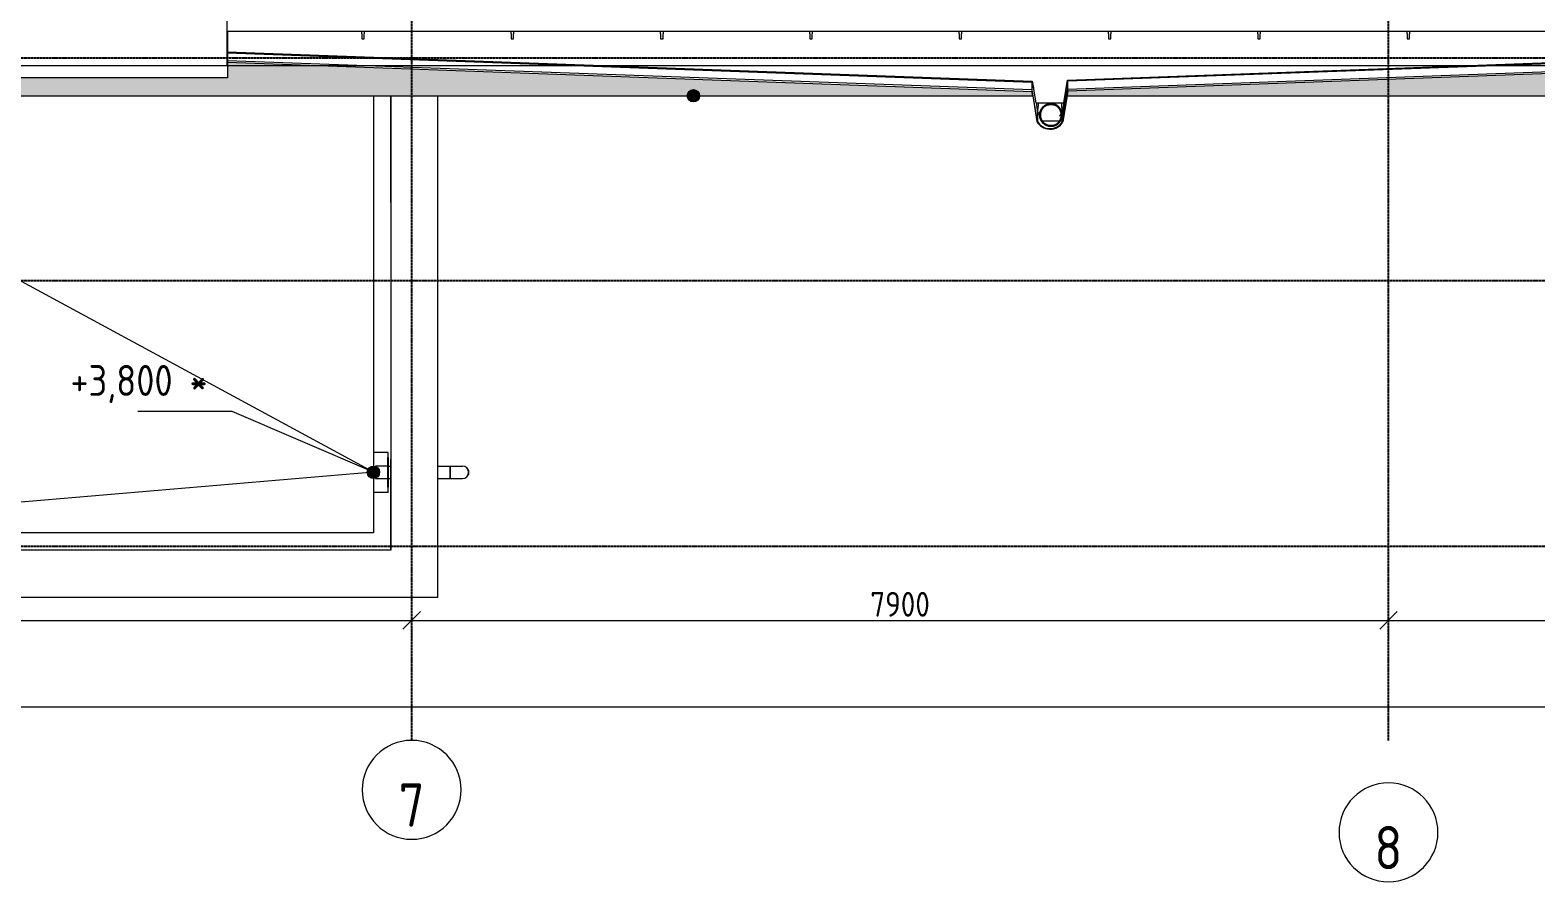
# Model space of a CAD drawing. Header units: millimetres. Extents: x -129048 to 476301, y -5853 to 215316.
# Drawn here: x 446382 to 458560, y -4873 to 2015 of the extents above; entities that cross this region are included whole.
import ezdxf

# ---------------------------------------------------------------- set-up
doc = ezdxf.new("R2010")
doc.units = ezdxf.units.MM
doc.linetypes.add('ADSK_Линия сетки', pattern=[25, 20, -2.5, 0, -2.5])
doc.linetypes.add('ADSK_Штриховая_ш3 п1_5', pattern=[4.5, 3, -1.5])
for name, color, linetype, lineweight in [('0_АР', 8, 'Continuous', 20), ('Антураж', 7, 'Continuous', 18), ('Оборудование', 251, 'Continuous', 18), ('Ограждение', 251, 'Continuous', 18), ('Оси', 7, 'Continuous', 9)]:
    doc.layers.add(name, color=color, linetype=linetype, lineweight=lineweight)
doc.layers.add('Обобщенные модели', color=5, linetype='Continuous', lineweight=18, true_color=0x0000ff)
doc.styles.add('GOST Common', font='GOST Common_0.ttf', dxfattribs={"width": 0.9, "height": 350})
doc.styles.add('GOST Common_1', font='GOST Common_0.ttf', dxfattribs={"width": 0.9, "height": 200})
doc.dimstyles.new('ADSK_Основной_2_5_мм', dxfattribs={"dimscale": 304.8, "dimtxt": 251.428749, "dimasz": 0.463911, "dimexe": 0.492126, "dimexo": 0.492126, "dimgap": 0.098425, "dimtad": 1, "dimdec": 1, "dimrnd": 0.1, "dimdsep": 46, "dimtxsty": 'GOST Common_1', "dimblk1": 'OBLIQUE', "dimblk2": 'OBLIQUE', "dimsah": 1, "dimcen": 0.09, "dimdle": 0.492126, "dimazin": 2, "dimtfac": 1, "dimtdec": 4, "dimtix": 1, "dimtmove": 0, "dimatfit": 3, "dimfxl": 1, "dimtvp": 1, "dimtfill": 1, "dimtolj": 1, "dimtzin": 0, "dimlwd": 20, "dimlwe": 20, "dimarcsym": 2})

# ---------------------------------------------------------------- blocks, each defined once
blk = doc.blocks.new('Антураж 6 - Антураж 6-925259-План кровли АР копия 1')
at = {"layer": 'Антураж', "true_color": 0xfbfbf4}
blk.add_hatch(color=7, dxfattribs=at).paths.add_polyline_path([(21590, 1633), (22568, 1633), (22556, 1672), (22550, 1733), (19380, 1733), (19380, 1633), (20144, 1633)])
at = {"layer": 'Антураж'}
for p, q in [((19380, 1733), (22550, 1733)), ((23217, 1733), (23217, 1633)), ((25409, 1733), (25409, 1633)), ((25479, 1733), (25479, 1633)), ((26115, 1733), (29060, 1733)), ((23164, 1637), (23164, 1633)), ((25498, 1649), (25498, 1633))]:
    blk.add_line(p, q, dxfattribs=at)
blk = doc.blocks.new('Ограждение - 20 доп поручень 300-1864261-План кровли АР копия 1')
at = {"layer": 'Ограждение'}
for p, q in [((-60, 10), (-40, 10)), ((-60, 10), (-60, -10)), ((0, 10), (-40, 10)), ((0, -10), (0, 10)), ((-40, -10), (-60, -10)), ((-40, -10), (0, -10))]:
    blk.add_line(p, q, dxfattribs=at)
blk = doc.blocks.new('Ограждение - Ограждение-1863905-План кровли АР копия 1')
at = {"rotation": 269.9999999999994}
for p in [(30156, 1949), (31364, 1949), (32572, 1949), (33779, 1949), (34987, 1949), (36194, 1949), (37402, 1949), (38610, 1949)]:
    blk.add_blockref('Ограждение - 20 доп поручень 300-1864261-План кровли АР копия 1', p, dxfattribs=at)
blk = doc.blocks.new('Тип верхнего поручня - Верхний поручень_Внутренний_-1864227-План кровли АР копия 1')
at = {"layer": 'Ограждение'}
blk.add_line((41415, 2009), (29053, 2009), dxfattribs=at)
blk = doc.blocks.new('Тип верхнего поручня - Верхний поручень_Внутренний_-V18-План кровли АР копия 1')
at = {"layer": 'Ограждение'}
blk.add_line((41415, 2009), (29053, 2009), dxfattribs=at)
blk = doc.blocks.new('_ Колено трубы 135 - _ Колено трубы 135-2851613-План кровли АР копия 1')
at = {"layer": 'Обобщенные модели'}
for radius, start, end in [(43.4, 0, 48.0316), (43.4, 311.9684, 360), (41.1, 0, 15), (41.1, 345, 360)]:
    blk.add_arc((0, 0), radius, start, end, dxfattribs=at)
blk = doc.blocks.new('TN_ПВХ воронка парапетная - ПВХ воронка парапетная 100х100 длиной 650мм с отводом и листоуловителем-2045235-План кровли АР копия 1')
at = {"layer": 'Оборудование'}
for p, q in [((-160, 120), (-160, 3)), ((-160, 3), (-160, 0)), ((-160, 0), (-160, 3)), ((-160, 3), (-159, 3)), ((-120, 3), (-160, 3)), ((-159, 0), (-160, 0)), ((-160, 0), (-120, 0)), ((-120, 3), (120, 3)), ((120, 0), (-120, 0)), ((50, 103), (-50, 103)), ((-50, 103), (-50, 3)), ((-50, 3), (50, 3)), ((-50, 0), (-50, -20)), ((50, 3), (50, 103)), ((50, 0), (50, -20)), ((160, 3), (120, 3)), ((120, 0), (160, 0)), ((159, 3), (160, 3)), ((160, 0), (159, 0)), ((160, 3), (160, 120)), ((160, 0), (160, 3)), ((160, 3), (160, 0)), ((-50, -400), (-50, -500)), ((50, -400), (50, -500)), ((-50, -500), (50, -500)), ((-50, -500), (-50, -600)), ((50, -500), (-50, -500)), ((50, -500), (50, -600))]:
    blk.add_line(p, q, dxfattribs=at)
blk.add_arc((0, -600), 50, 180, 360, dxfattribs=at)
blk = doc.blocks.new('Водосток - Тип 1 _карниз больше 490мм_-5162063-План кровли АР копия 1')
at = {"layer": 'Обобщенные модели'}
for p, q in [((19, 335), (21, 335)), ((54, 335), (125, 335)), ((125, 335), (196, 335))]:
    blk.add_line(p, q, dxfattribs=at)
blk.add_open_spline([(21, 335), (20, 335), (19, 335), (19, 335)], degree=3, dxfattribs=at)
for points, knots in [([(27, 187), (28, 188), (29, 189), (31, 192), (32, 195), (32, 197), (32, 199), (32, 202), (32, 204), (32, 206), (32, 209), (32, 211), (31, 214), (31, 217), (31, 220), (30, 223), (30, 226), (29, 229), (29, 232), (29, 236), (28, 240), (28, 246), (27, 255), (27, 262), (28, 267)], [-0.9205754, -0.9205754, -0.9205754, -0.9205754, -0.8823529, -0.8529412, -0.8235294, -0.8088235, -0.7941176, -0.7794118, -0.7647059, -0.75, -0.7352941, -0.7205882, -0.7058824, -0.6911765, -0.6764706, -0.6617647, -0.6470588, -0.6323529, -0.6176471, -0.6029412, -0.5882353, -0.5588235, -0.5294118, -0.4705882, -0.4705882, -0.4705882, -0.4705882]), ([(222, 266), (223, 262), (223, 255), (222, 246), (222, 240), (221, 236), (221, 232), (221, 229), (220, 226), (220, 223), (219, 220), (219, 217), (219, 214), (218, 211), (218, 209), (218, 206), (218, 204), (218, 202), (218, 199), (218, 197), (218, 195), (219, 192), (221, 189), (222, 188), (223, 187)], [-0.5257216, -0.5257216, -0.5257216, -0.5257216, -0.4705882, -0.4411765, -0.4117647, -0.3970588, -0.3823529, -0.3676471, -0.3529412, -0.3382353, -0.3235294, -0.3088235, -0.2941176, -0.2794118, -0.2647059, -0.25, -0.2352941, -0.2205882, -0.2058824, -0.1911765, -0.1764706, -0.1470588, -0.1176471, -0.0795037, -0.0795037, -0.0795037, -0.0795037])]:
    blk.add_open_spline(points, degree=3, knots=knots, dxfattribs=at)
blk = doc.blocks.new('Антураж 4 - Антураж 4-5053377-План кровли АР копия 1')
at = {"layer": 'Антураж'}
for p, q in [((29060, 2009), (29060, 1844)), ((29060, 1844), (35569, 1608)), ((29060, 1835), (29060, 1826)), ((29060, 1835), (35564, 1599)), ((29060, 1772), (29060, 1835)), ((29060, 1829), (29060, 1769)), ((29060, 1824), (29060, 1829)), ((29060, 1826), (29060, 1824)), ((29060, 1756), (29060, 1772)), ((35564, 1536), (29060, 1772)), ((29060, 1769), (29060, 1763)), ((29060, 1767), (29060, 1769)), ((29060, 1769), (29060, 1763)), ((29060, 1765), (29060, 1767)), ((29060, 1763), (29060, 1765)), ((29060, 1763), (29060, 1756)), ((35853, 1615), (41085, 1806)), ((35856, 1542), (41309, 1740)), ((41077, 1795), (35857, 1606)), ((35564, 1606), (35569, 1607)), ((35564, 1606), (35564, 1532)), ((35569, 1608), (35598, 1431)), ((35569, 1533), (35569, 1607)), ((35569, 1607), (35578, 1552)), ((35824, 1431), (35853, 1615)), ((35852, 1607), (35843, 1552)), ((35852, 1607), (35852, 1533)), ((35857, 1606), (35852, 1607)), ((35857, 1577), (35857, 1606)), ((35569, 1533), (35564, 1532)), ((35564, 1532), (35566, 1521)), ((35611, 1282), (35569, 1533)), ((35572, 1488), (35606, 1281)), ((35810, 1278), (35852, 1533)), ((35850, 1488), (35815, 1277)), ((35852, 1533), (35857, 1532)), ((35856, 1542), (35856, 1576)), ((35856, 1537), (35856, 1542)), ((35857, 1532), (35857, 1537)), ((35857, 1532), (35857, 1527)), ((35598, 1431), (35824, 1431)), ((35599, 1431), (35611, 1356)), ((35611, 1356), (35611, 1282)), ((35823, 1431), (35810, 1352)), ((35810, 1352), (35810, 1278))]:
    blk.add_line(p, q, dxfattribs=at)
for centre, major_axis, start_param, end_param in [((35712, 1392), (109, 0), 3.537093, 3.947161), ((35712, 1392), (109, 0), 5.483652, 5.842157), ((35712, 1318), (114, 0), 3.531482, 5.8488), ((35712, 1318), (109, 0), 3.537093, 5.842157)]:
    blk.add_ellipse(centre, major_axis=major_axis, ratio=0.870356, start_param=start_param, end_param=end_param, dxfattribs=at)
blk = doc.blocks.new('Ось сетки - Круг_Ø8 мм-8258-План кровли АР копия 1')
at = {"layer": 'Оси', "lineweight": 20}
for start, end in [(360, 180), (180, 360)]:
    blk.add_arc((0, 0), 4, start, end, dxfattribs=at)
blk = doc.blocks.new('_Oblique')
at = {"color": 0, "linetype": 'ByBlock', "lineweight": -2}
blk.add_line((-0.5, -0.5), (0.5, 0.5), dxfattribs=at)
blk = doc.blocks.new('*D3100')
at = {"color": 0, "lineweight": 20, "transparency": 16777216}
for p, q in [((436818, -2758), (449618, -2758)), ((436968, -2808), (436968, -2908)), ((449468, -2808), (449468, -2908))]:
    blk.add_line(p, q, dxfattribs=at)
at = {"layer": 'Defpoints', "color": 0, "transparency": 16777216}
for p in [(436968, -2658), (449468, -2658), (449468, -2758)]:
    blk.add_point(p, dxfattribs=at)
at = {"color": 0, "lineweight": 20, "transparency": 16777216, "xscale": 141.4, "yscale": 141.4, "zscale": 141.4, "rotation": 180}
blk.add_blockref('_Oblique', (436968, -2758), dxfattribs=at)
at = {"color": 0, "lineweight": 20, "transparency": 16777216, "xscale": 141.4, "yscale": 141.4, "zscale": 141.4}
blk.add_blockref('_Oblique', (449468, -2758), dxfattribs=at)
at = {"color": 0, "lineweight": 20, "transparency": 16777216, "insert": (443218, -2628), "char_height": 200, "width": 889.8, "attachment_point": 5, "style": 'GOST Common_1', "bg_fill": 3, "box_fill_scale": 1.1, "bg_fill_color": 256, "bg_fill_true_color": 13158600, "bg_fill_transparency": 0}
blk.add_mtext('\\A1;12500', dxfattribs=at)
blk = doc.blocks.new('*D3101')
at = {"color": 0, "lineweight": 20, "transparency": 16777216}
for p, q in [((449318, -2758), (457518, -2758)), ((449468, -2808), (449468, -2908)), ((457368, -2808), (457368, -2908))]:
    blk.add_line(p, q, dxfattribs=at)
at = {"layer": 'Defpoints', "color": 0, "transparency": 16777216}
for p in [(449468, -2658), (457368, -2658), (457368, -2758)]:
    blk.add_point(p, dxfattribs=at)
at = {"color": 0, "lineweight": 20, "transparency": 16777216, "xscale": 141.4, "yscale": 141.4, "zscale": 141.4, "rotation": 180}
blk.add_blockref('_Oblique', (449468, -2758), dxfattribs=at)
at = {"color": 0, "lineweight": 20, "transparency": 16777216, "xscale": 141.4, "yscale": 141.4, "zscale": 141.4}
blk.add_blockref('_Oblique', (457368, -2758), dxfattribs=at)
at = {"color": 0, "lineweight": 20, "transparency": 16777216, "insert": (453418, -2628), "char_height": 200, "width": 756.84, "attachment_point": 5, "style": 'GOST Common_1', "bg_fill": 3, "box_fill_scale": 1.1, "bg_fill_color": 256, "bg_fill_true_color": 13158600, "bg_fill_transparency": 0}
blk.add_mtext('\\A1;7900', dxfattribs=at)
blk = doc.blocks.new('*D3102')
at = {"color": 0, "lineweight": 20, "transparency": 16777216}
for p, q in [((457218, -2758), (460918, -2758)), ((457368, -2808), (457368, -2908)), ((460768, -2808), (460768, -2908))]:
    blk.add_line(p, q, dxfattribs=at)
at = {"layer": 'Defpoints', "color": 0, "transparency": 16777216}
for p in [(457368, -2658), (460768, -2658), (460768, -2758)]:
    blk.add_point(p, dxfattribs=at)
at = {"color": 0, "lineweight": 20, "transparency": 16777216, "xscale": 141.4, "yscale": 141.4, "zscale": 141.4, "rotation": 180}
blk.add_blockref('_Oblique', (457368, -2758), dxfattribs=at)
at = {"color": 0, "lineweight": 20, "transparency": 16777216, "xscale": 141.4, "yscale": 141.4, "zscale": 141.4}
blk.add_blockref('_Oblique', (460768, -2758), dxfattribs=at)
at = {"color": 0, "lineweight": 20, "transparency": 16777216, "insert": (459068, -2628), "char_height": 200, "width": 782.41, "attachment_point": 5, "style": 'GOST Common_1', "bg_fill": 3, "box_fill_scale": 1.1, "bg_fill_color": 256, "bg_fill_true_color": 13158600, "bg_fill_transparency": 0}
blk.add_mtext('\\A1;3400', dxfattribs=at)
blk = doc.blocks.new('*D3106')
at = {"color": 0, "lineweight": 20, "transparency": 16777216}
for p, q in [((412268, -3458), (474418, -3458)), ((412418, -3508), (412418, -3608)), ((474268, -3508), (474268, -3608))]:
    blk.add_line(p, q, dxfattribs=at)
at = {"layer": 'Defpoints', "color": 0, "transparency": 16777216}
for p in [(412418, -3358), (474268, -3358), (474268, -3458)]:
    blk.add_point(p, dxfattribs=at)
at = {"color": 0, "lineweight": 20, "transparency": 16777216, "xscale": 141.4, "yscale": 141.4, "zscale": 141.4, "rotation": 180}
blk.add_blockref('_Oblique', (412418, -3458), dxfattribs=at)
at = {"color": 0, "lineweight": 20, "transparency": 16777216, "xscale": 141.4, "yscale": 141.4, "zscale": 141.4}
blk.add_blockref('_Oblique', (474268, -3458), dxfattribs=at)
at = {"color": 0, "lineweight": 20, "transparency": 16777216, "insert": (443343, -3328), "char_height": 200, "width": 889.8, "attachment_point": 5, "style": 'GOST Common_1', "bg_fill": 3, "box_fill_scale": 1.1, "bg_fill_color": 256, "bg_fill_true_color": 13158600, "bg_fill_transparency": 0}
blk.add_mtext('\\A1;61850', dxfattribs=at)

msp = doc.modelspace()

# ---------------------------------------------------------------- hatches: boundary and pattern name
at = {"layer": '0_АР'}
h = msp.add_hatch(color=256, dxfattribs=at)
h.paths.add_polyline_path([(460156.048, -526.128), (468569.459, -526.128), (468569.459, 470.859), (468481.418, 469.805), (468421.752, -474.784), (464071.312, -327.231), (460060.687, -462.432), (459998.422, -81.349), (459998.422, -526.128), (460149.25, -526.128)])
h.paths.add_polyline_path([(426848.189, -393.115), (426996.717, -393.115), (426995.842, -30.517), (426892.038, -280.991), (422574.472, -150.963), (418243.998, -302.79), (418181.719, 255.107), (418181.719, -393.115), (426834.404, -393.115)])
h.paths.add_polyline_path([(459998.422, 173.655), (460016.496, 178.563), (460106.837, 1715.554), (454775.129, 1522.727), (454768.656, 1484.019), (459998.422, 1484.019), (459998.422, 177.833)])
h.paths.add_polyline_path([(426996.717, 307.99), (426996.717, 1484.019), (431808.509, 1484.019), (431801.174, 1522.758), (426923.778, 1697.711), (426980.914, 312.038)])
h.paths.add_polyline_path([(418181.719, 498.461), (418449.786, 8044.464), (412395.486, 7833.234), (412388.989, 7794.377), (418181.719, 7794.377), (418181.719, 521.171)])
h.paths.add_polyline_path([(468569.459, 793.267), (468569.459, 7855.209), (474810.503, 7855.209), (474810.503, 8466.545), (474799.648, 8463.302), (474605.606, 7995.593), (468269.121, 8216.835), (468537.29, 799.29), (468551.342, 798.371), (468568.644, 793.496)])
h.paths.add_polyline_path([(444717.771, 1484.019), (454490.356, 1484.019), (454484.993, 1516.09), (447978.583, 1752.243), (447978.583, 1629.215), (438298.583, 1629.215), (438298.583, 1739.906), (432093.277, 1522.693), (432086.81, 1484.019), (444709.903, 1484.019)])
h.paths.add_polyline_path([(411793.26, 7794.377), (412110.688, 7794.377), (412105.58, 7824.926), (411796.08, 7895.033), (411970.992, 14167.216), (411736.117, 20164.305), (411690.795, 20175.916), (411690.795, 7794.377)])
h.paths.add_polyline_path([(474810.503, 8769.439), (474810.503, 16800.541), (474780.018, 16792.485), (474631.533, 12780.54), (474779.774, 8777.421), (474783.205, 8776.529)])
h.paths.add_polyline_path([(443273.93, 13315.94), (451515.613, 13634.753), (451524.958, 13673.918), (435026.374, 13673.918), (435036.378, 13633.972), (443273.9, 13315.942)])
h.paths.add_polyline_path([(429583.47, 13405.175), (434743.535, 13605.559), (434759.846, 13673.918), (430023.583, 13673.918), (430023.583, 21008.312), (429427.122, 21007.798), (429447.713, 20921.19), (429842.141, 20793.786), (429585.958, 13476.255)])
h.paths.add_polyline_path([(457100.321, 13409.872), (456816.083, 20843), (457389.976, 21005.252), (457399.649, 21047.105), (456625.269, 21047.105), (456625.269, 13673.918), (451796.602, 13673.918), (451806.282, 13633.349), (457093.451, 13410.162)])
h.paths.add_polyline_path([(474810.503, 17103.436), (474810.503, 32792.083), (474779.895, 32784.001), (474490.926, 24945.222), (474779.777, 17111.416), (474783.205, 17110.526)])
h.paths.add_polyline_path([(411690.795, 20470.394), (411735.74, 20481.908), (411958.454, 26169.966), (411735.987, 31850.241), (411690.795, 31861.818), (411690.795, 20474.46)])
h.paths.add_polyline_path([(464256.639, 20578.857), (463978.908, 27851.092), (463950.437, 27858.488), (463950.437, 21047.105), (457667.517, 21047.105), (457677.332, 21004.632), (464062.166, 20591.443)])
h.paths.add_polyline_path([(422311.501, 20701.207), (429147.245, 20951.717), (429160.161, 21008.312), (422655.84, 21008.312), (422655.84, 28188.447), (422612.394, 28177.317), (422318.663, 20879.162)])
h.paths.add_polyline_path([(463950.437, 28147.689), (463979.112, 28155.137), (464268.312, 35727.695), (464206.707, 37340.787), (463950.437, 37340.787), (463950.437, 28154.433)])
h.paths.add_polyline_path([(422655.84, 28465.231), (422655.84, 42943.283), (422621.022, 42934.364), (422337.867, 35703.511), (422621.004, 28474.156), (422655.355, 28465.356)])
h.paths.add_polyline_path([(411690.795, 32156.296), (411726.381, 32165.412), (411915.149, 37559.495), (411726.553, 42947.712), (411690.795, 42956.872), (411690.795, 32160.362)])
h.paths.add_polyline_path([(474810.503, 33094.978), (474810.503, 43242.685), (474778.616, 43234.402), (474593.967, 38155.311), (474779.777, 33102.958), (474783.205, 33102.068)])
h.paths.add_polyline_path([(464178.064, 38090.787), (463985.863, 43123.483), (463950.437, 43132.685), (463950.437, 38090.787), (464171.279, 38090.787)])
h.paths.add_polyline_path([(422655.84, 43220.068), (422655.84, 43712.396), (411690.795, 43712.396), (411690.795, 43251.35), (411726.898, 43260.599), (411851.013, 43604.774), (417072.423, 43417.467), (422496.578, 43611.919), (422620.729, 43229.062), (422655.504, 43220.154)])
h.paths.add_polyline_path([(463950.437, 43421.886), (464022.861, 43440.697), (464125.568, 43776.855), (469381.545, 43594.919), (474632.611, 43776.746), (474754.158, 43546.521), (474810.503, 43531.886), (474810.503, 43894.592), (463950.437, 43894.592), (463950.437, 43435.823)])
h = msp.add_hatch(dxfattribs=at)
h.set_pattern_fill('FP_20', color=256, style=0, pattern_type=2)
h.set_pattern_definition([(90, (418918.6, 157.27), (-600, 4e-14), [])])
h.paths.add_polyline_path([(432093.277, 1522.693), (432094.318, 1522.73), (432093.283, 1522.73)])
h.paths.add_polyline_path([(432080.127, 1548.134), (432089.197, 1602.374), (432094.145, 1601.76), (438298.583, 1819.308), (438298.583, 2239.215), (438284.701, 2254.932), (438296.288, 1821.33), (432089.141, 1604.053), (432086.81, 1589.592)])
h.paths.add_polyline_path([(431815.192, 1548.134), (431805.512, 1604.097), (430037.461, 1665.06), (431806.175, 1602.058)])
h.paths.add_polyline_path([(454497.038, 1548.134), (454488.068, 1603.784), (447978.826, 1840.039), (447978.826, 2005.276), (447971.835, 2005.276), (447971.835, 1729.215), (447978.583, 1729.215), (447978.826, 1831.271), (454483.02, 1595.199), (454483.02, 1601.748), (454488.068, 1601.778), (454490.356, 1588.098)])
h.paths.add_polyline_path([(454761.973, 1548.134), (454772.016, 1602.251), (454782.409, 1602.027), (459995.632, 1790.569), (460003.644, 1801.593), (454772.016, 1610.436), (454770.716, 1602.374)])
h.paths.add_polyline_path([(442301.081, 1629.215), (442928.064, 1629.215), (442928.064, 1689.484), (442273.483, 1691.225), (442264.862, 1694.262), (442249.197, 1705.474), (442243.091, 1712.512), (442238.334, 1721.635), (442236.38, 1729.215), (442135.338, 1729.215), (442135.338, 1629.215), (442297.853, 1629.215)])
h.paths.add_polyline_path([(444226.662, 1629.215), (444328.078, 1629.215), (444328.078, 1729.215), (444240.308, 1729.215), (444234.048, 1714.452), (444221.183, 1700.107), (444212.448, 1694.676), (444203.905, 1691.738), (444185.912, 1689.475), (444078.957, 1689.37), (443660.807, 1689.346), (443660.807, 1629.215), (444223.005, 1629.215)])
h.paths.add_polyline_path([(443865.157, 1689.346), (443865.133, 1689.347), (443903.986, 1689.347)])
h.paths.add_polyline_path([(447978.826, 2025.276), (447978.826, 2247.13), (447971.835, 2239.215), (447971.835, 2025.276)])
h.paths.add_polyline_path([(447696.149, 2239.215), (445376.821, 4286.44), (447433.383, 2239.215)])
h.paths.add_polyline_path([(438837.035, 2239.215), (440892.307, 4286.44), (438574.269, 2239.215), (438701.569, 2239.215)])
h.paths.add_polyline_path([(438279.087, 2463.993), (443135.209, 6752.784), (447978.826, 2475.038), (447978.826, 2993.156), (452378.046, 2833.485), (452378.046, 5987.242), (454678.046, 5987.242), (454678.046, 2760.131), (460864.685, 2986.183), (464147.184, 7502.923), (464135.339, 7512.277), (434759.441, 7512.277), (434759.441, 7198.724), (433359.441, 7198.724), (433359.441, 7512.277), (423122.137, 7512.277), (426183.459, 2954.308), (431532.315, 2766.733), (431532.315, 5987.242), (433832.315, 5987.242), (433832.315, 2818.124), (438265.411, 2973.302), (438278.133, 2499.531)])
h.paths.add_polyline_path([(464373.369, 7502.923), (464380.167, 7512.277), (464360.501, 7512.277)])
h.paths.add_polyline_path([(464471.46, 7675.769), (464494.102, 7675.769), (464505.365, 7684.52), (464515.544, 7698.524), (464515.544, 7714.779), (464466.144, 7675.769)])
h.paths.add_polyline_path([(464527.792, 7724.45), (464531.172, 7724.45), (464530.029, 7726.217)])
h = msp.add_hatch(color=256, dxfattribs=at)
edge = h.paths.add_edge_path()
edge.add_arc((451746.381, 1484.019), 50, 0, 360)
h = msp.add_hatch(color=256, dxfattribs=at)
edge = h.paths.add_edge_path()
edge.add_arc((449158.75, -1560.785), 50, 0, 360)

# ---------------------------------------------------------------- linework, layer by layer
at = {"linetype": 'ADSK_Линия сетки'}
for p, q in [((449468.148, -3728.718), (449468.148, 44218.786)), ((457368.148, -3728.718), (457368.148, 22201.492)), ((405120.6, 1790.787), (469151.3, 1790.787)), ((405120.6, -9.213), (469151.3, -9.213)), ((405120.6, -2159.213), (474923.436, -2159.213))]:
    msp.add_line(p, q, dxfattribs=at)
at = {"layer": '0_АР'}
for p, q in [((447971.835, 2239.215), (447971.835, 1729.215)), ((454484.993, 1516.09), (447978.583, 1752.243)), ((447978.583, 1752.243), (447978.583, 1629.215)), ((460106.837, 1715.554), (454775.129, 1522.727)), ((447978.583, 1629.215), (438298.583, 1629.215)), ((432086.81, 1484.019), (454490.356, 1484.019)), ((449158.75, 1484.019), (449158.75, -2049.766)), ((449298.75, 620.495), (449298.75, 1484.019)), ((449299.181, 1484.019), (449299.181, -2189.766)), ((449679.181, -2569.766), (449679.181, 1484.019)), ((454490.356, 1484.019), (454484.993, 1516.09)), ((454775.129, 1522.727), (454768.656, 1484.019)), ((454768.656, 1484.019), (459998.422, 1484.019)), ((449158.75, -1560.785), (443586.433, 1458.505)), ((449298.75, 620.495), (449298.75, -1453.645)), ((449298.75, -2189.766), (449298.75, -1453.645)), ((449158.75, -1560.785), (443389.44, -2049.766)), ((449158.75, -2049.766), (437827.878, -2049.766)), ((449299.181, -2189.766), (437707.878, -2189.766)), ((437200.995, -2569.766), (449679.181, -2569.766))]:
    msp.add_line(p, q, dxfattribs=at)
at = {"layer": '0_АР', "linetype": 'ADSK_Штриховая_ш3 п1_5'}
msp.add_line((426749.18, 1729.215), (460165.224, 1729.215), dxfattribs=at)
at = {"layer": '0_АР', "lineweight": 20}
for p, q in [((448017.054, -1069.437), (447252.346, -1069.437)), ((449158.75, -1560.785), (448017.054, -1069.437))]:
    msp.add_line(p, q, dxfattribs=at)
at = {"layer": '0_АР'}
for centre in [(451746.381, 1484.019), (449158.75, -1560.785)]:
    msp.add_circle(centre, 50, dxfattribs=at)
at = {"layer": '0_АР', "lineweight": 30}
msp.add_circle((454638.422, 1328.721), 88, dxfattribs=at)

# ---------------------------------------------------------------- block references
at = {"lineweight": 20, "xscale": 99.99999999999993, "yscale": 99.99999999999993, "zscale": 99.99999999999993}
for p in [(449468.148, -4128.718), (457368.148, -4472.903)]:
    msp.add_blockref('Ось сетки - Круг_Ø8 мм-8258-План кровли АР копия 1', p, dxfattribs=at)
at = {"layer": '0_АР'}
for name, p in [('Ограждение - Ограждение-1863905-План кровли АР копия 1', (418918.583, -4.213)), ('Тип верхнего поручня - Верхний поручень_Внутренний_-1864227-План кровли АР копия 1', (418918.583, -4.213)), ('Тип верхнего поручня - Верхний поручень_Внутренний_-V18-План кровли АР копия 1', (418918.583, -4.213)), ('Антураж 4 - Антураж 4-5053377-План кровли АР копия 1', (418918.583, -4.213)), ('Антураж 6 - Антураж 6-925259-План кровли АР копия 1', (418918.583, -4.213)), ('_ Колено трубы 135 - _ Колено трубы 135-2851613-План кровли АР копия 1', (449887.745, -1560.785))]:
    msp.add_blockref(name, p, dxfattribs=at)
for name, p, rotation in [('Водосток - Тип 1 _карниз больше 490мм_-5162063-План кровли АР копия 1', (454755.009, 1614.019), 180), ('TN_ПВХ воронка парапетная - ПВХ воронка парапетная 100х100 длиной 650мм с отводом и листоуловителем-2045235-План кровли АР копия 1', (449278.75, -1560.785), 90.00000000000006)]:
    msp.add_blockref(name, p, dxfattribs=dict(at, rotation=rotation))

# ---------------------------------------------------------------- texts
at = {"char_height": 350, "width": 232.2, "attachment_point": 5, "line_spacing_factor": 1.022766, "style": 'GOST Common'}
for s, insert in [('\\pt89.999,180,270,360,450,540,630,720,810,900,990,1080,1170,1260,1350,1440,1530,1620,1710,1800,1890,1980,2070,2160,2250,2340,2430,2520,2610,2700,2790,2880;7', (449467.317, -4251.622)), ('\\pt89.999,180,270,360,450,540,630,720,810,900,990,1080,1170,1260,1350,1440,1530,1620,1710,1800,1890,1980,2070,2160,2250,2340,2430,2520,2610,2700,2790,2880;8', (457367.317, -4595.808))]:
    msp.add_mtext(s, dxfattribs=dict(at, insert=insert))
at = {"layer": '0_АР', "lineweight": 20, "insert": (446708.016, -692.73), "char_height": 250, "width": 1306.39347, "attachment_point": 1, "line_spacing_factor": 1.022761, "style": 'GOST Common_1'}
msp.add_mtext('+3,800 *', dxfattribs=at)

# ---------------------------------------------------------------- next in the draw order: dimensions: what is measured, and where the dimension line sits
at = {"lineweight": 20}
for base, p1, p2, override, picture, middle in [((449468.148, -2758.387), (436968.148, -2658.402), (449468.148, -2658.402), {"dimpost": '<>', "dimfxl": 12500}, '*D3100', (443218.148, -2628.387)), ((474268.148, -3458.387), (412418.148, -3358.402), (474268.148, -3358.402), {"dimpost": '<>', "dimfxl": 61850}, '*D3106', (443343.148, -3328.387))]:
    dim = msp.add_linear_dim(base=base, p1=p1, p2=p2, dimstyle='ADSK_Основной_2_5_мм', override=override, dxfattribs=at)
    dim.commit()
    dim.dimension.update_dxf_attribs({"geometry": picture, "text_midpoint": middle})

# ---------------------------------------------------------------- next in the draw order: dimensions: what is measured, and where the dimension line sits
dim = msp.add_linear_dim(base=(457368.148, -2758.387), p1=(449468.148, -2658.402), p2=(457368.148, -2658.402), dimstyle='ADSK_Основной_2_5_мм', override={"dimpost": '<>', "dimfxl": 7900}, dxfattribs=at)
dim.commit()
dim.dimension.update_dxf_attribs({"geometry": '*D3101', "text_midpoint": (453418.148, -2628.387)})

# ---------------------------------------------------------------- next in the draw order: dimensions: what is measured, and where the dimension line sits
dim = msp.add_linear_dim(base=(460768.148, -2758.387), p1=(457368.148, -2658.402), p2=(460768.148, -2658.402), dimstyle='ADSK_Основной_2_5_мм', override={"dimpost": '<>', "dimfxl": 3400}, dxfattribs=at)
dim.commit()
dim.dimension.update_dxf_attribs({"geometry": '*D3102', "text_midpoint": (459068.148, -2628.387)})

doc.saveas('drawing.dxf')
